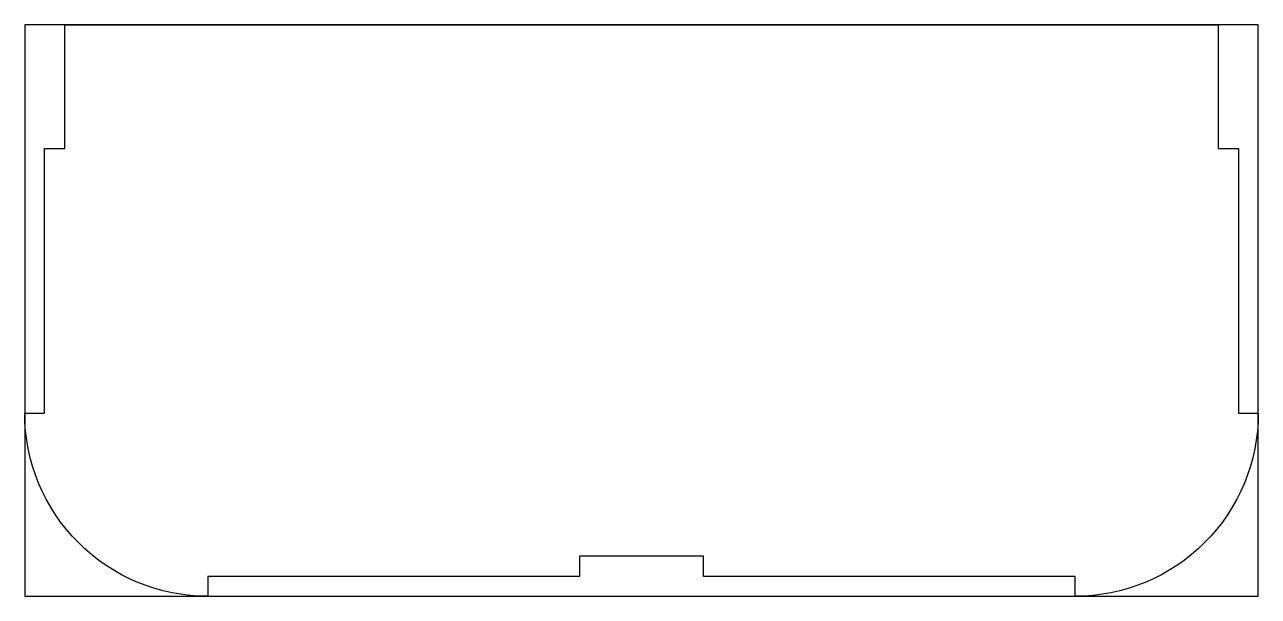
# Model space of a CAD drawing. Extents: x 0 to 996, y 0 to 462.
import ezdxf

# ---------------------------------------------------------------- set-up
doc = ezdxf.new("R2010")
doc.units = 0
doc.layers.add('OUTLINEZ16P5L', color=7, linetype='CONTINUOUS')
doc.layers.add('PART', color=7, linetype='CONTINUOUS')

msp = doc.modelspace()

# ---------------------------------------------------------------- linework, layer by layer
at = {"layer": 'OUTLINEZ16P5L'}
msp.add_lwpolyline([(32.5, 461.5), (963.5, 461.5), (963.5, 361.5), (980, 361.5), (980, 148), (996, 148, -0.414214), (848, 0), (848, 16), (548, 16), (548, 32.5), (448, 32.5), (448, 16), (148, 16), (148, 0, -0.414214), (0, 148), (16, 148), (16, 361.5), (32.5, 361.5)], format="xyb", close=True, dxfattribs=at)
at = {"layer": 'PART'}
msp.add_lwpolyline([(0, 0), (996, 0), (996, 461.5), (0, 461.5)], close=True, dxfattribs=at)

doc.saveas('drawing.dxf')
